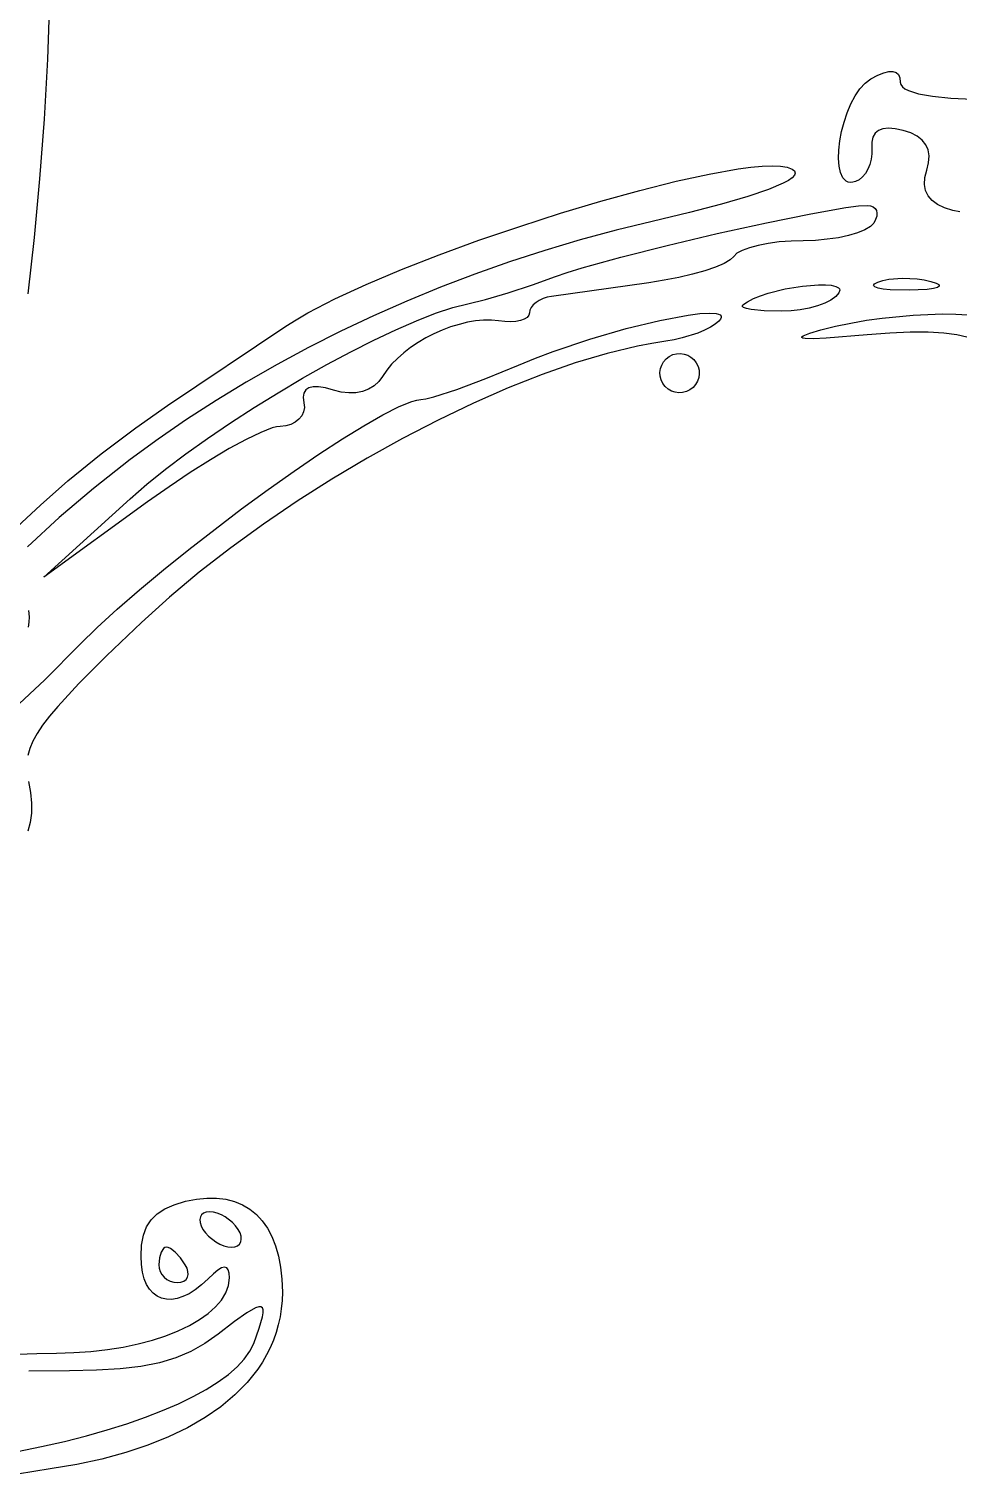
# Model space of a CAD drawing. Header units: millimetres. Extents: x 0.03 to 7.19, y 1.13 to 4.15.
# Drawn here: x 5.141 to 5.726, y 2.384 to 3.293 of the extents above; entities that cross this region are included whole.
import ezdxf

# ---------------------------------------------------------------- set-up
doc = ezdxf.new("R2010")
doc.units = ezdxf.units.MM

msp = doc.modelspace()

# ---------------------------------------------------------------- linework, layer by layer
at = {"flags": 128}
for points in [[(5.154382, 3.311656), (5.153003, 3.274336), (5.150905, 3.236592), (5.148129, 3.199014), (5.144711, 3.162194), (5.140691, 3.126724)], [(5.727199, 3.17828), (5.722796, 3.17926), (5.717497, 3.180961), (5.713148, 3.183051), (5.709737, 3.185547), (5.707256, 3.188462), (5.705695, 3.191812), (5.705044, 3.195612), (5.705294, 3.199877), (5.706435, 3.204622), (5.707557, 3.20928), (5.707829, 3.213496), (5.70725, 3.217271), (5.705818, 3.220608), (5.703533, 3.223506), (5.700394, 3.225969), (5.696398, 3.227998), (5.691546, 3.229594), (5.68661, 3.230631), (5.682384, 3.23097), (5.678865, 3.230609), (5.676051, 3.229549), (5.67394, 3.227786), (5.672528, 3.22532), (5.671814, 3.22215), (5.671796, 3.218274), (5.671821, 3.214812), (5.671393, 3.21142), (5.670552, 3.208184), (5.669341, 3.205191), (5.6678, 3.202526), (5.665972, 3.200274), (5.663896, 3.198523), (5.661615, 3.197358), (5.659894, 3.196908), (5.658335, 3.196831), (5.656935, 3.197105), (5.655691, 3.19771), (5.654599, 3.198623), (5.653657, 3.199824), (5.652209, 3.203003), (5.65132, 3.207075), (5.650966, 3.211869), (5.651121, 3.217216), (5.651759, 3.222944), (5.652856, 3.228883), (5.654385, 3.234862), (5.656322, 3.24071), (5.658641, 3.246256), (5.661316, 3.25133), (5.664322, 3.255761), (5.667634, 3.259378), (5.671226, 3.26201), (5.675596, 3.264266), (5.679373, 3.265804), (5.682562, 3.266624), (5.685164, 3.266726), (5.687183, 3.266108), (5.688621, 3.264772), (5.689482, 3.262716), (5.689768, 3.259941), (5.690089, 3.258456), (5.691049, 3.257078), (5.692647, 3.255809), (5.69488, 3.254648), (5.701241, 3.252652), (5.710113, 3.251094), (5.721477, 3.249976), (5.735313, 3.2493)], [(5.133985, 2.980087), (5.148699, 2.993677), (5.165993, 3.008997), (5.186834, 3.025955), (5.208597, 3.042486), (5.228657, 3.056524), (5.303171, 3.10633), (5.309559, 3.110432), (5.316849, 3.114678), (5.333868, 3.123515), (5.353691, 3.132676), (5.375778, 3.141994), (5.399593, 3.1513), (5.424598, 3.160429), (5.450253, 3.169212), (5.476021, 3.177484), (5.501365, 3.185077), (5.525746, 3.191825), (5.548626, 3.197559), (5.569468, 3.202113), (5.587732, 3.20532), (5.59573, 3.206367), (5.602882, 3.207014), (5.60912, 3.207241), (5.614379, 3.207026), (5.618589, 3.20635), (5.621685, 3.205191), (5.623137, 3.20404), (5.623628, 3.202757), (5.623166, 3.201344), (5.621757, 3.199803), (5.619409, 3.198137), (5.616128, 3.196349), (5.606798, 3.192417), (5.593822, 3.188028), (5.577257, 3.183203), (5.55716, 3.177963), (5.533587, 3.17233), (5.510878, 3.166797), (5.488344, 3.1607), (5.466011, 3.154052), (5.443903, 3.146862), (5.422045, 3.139142), (5.400462, 3.130904), (5.379178, 3.122159), (5.358218, 3.112918), (5.337606, 3.103193), (5.317369, 3.092994), (5.297529, 3.082334), (5.278113, 3.071222), (5.259144, 3.059672), (5.240648, 3.047693), (5.222648, 3.035298), (5.205171, 3.022497), (5.182035, 3.004313), (5.16048, 2.985964), (5.140582, 2.967581)], [(5.205032, 2.99783), (5.21552, 3.006944), (5.227273, 3.016381), (5.2401, 3.026028), (5.253809, 3.035777), (5.26821, 3.045517), (5.283111, 3.055137), (5.298321, 3.064527), (5.313648, 3.073576), (5.328902, 3.082175), (5.34389, 3.090212), (5.358423, 3.097578), (5.372307, 3.104162), (5.385353, 3.109853), (5.397369, 3.114542), (5.408164, 3.118117), (5.417546, 3.120469), (5.428783, 3.123184), (5.442952, 3.12733), (5.458241, 3.13234), (5.472837, 3.137649), (5.480087, 3.140196), (5.48957, 3.143133), (5.513893, 3.149874), (5.543124, 3.157259), (5.574577, 3.164675), (5.605568, 3.17151), (5.633412, 3.177151), (5.655424, 3.180985), (5.663405, 3.182033), (5.668921, 3.182399), (5.670998, 3.182173), (5.672666, 3.181523), (5.673907, 3.180495), (5.674704, 3.179135), (5.675039, 3.177489), (5.674895, 3.175602), (5.674255, 3.17352), (5.673101, 3.171288), (5.670955, 3.169056), (5.667469, 3.166974), (5.662828, 3.165087), (5.657212, 3.163441), (5.650805, 3.162081), (5.643789, 3.161054), (5.636345, 3.160404), (5.628657, 3.160177), (5.620983, 3.159974), (5.613581, 3.159393), (5.606631, 3.158473), (5.600311, 3.157257), (5.594803, 3.155784), (5.590284, 3.154095), (5.586935, 3.152231), (5.584935, 3.150233), (5.582736, 3.148105), (5.578819, 3.14586), (5.573401, 3.143566), (5.566704, 3.141292), (5.558946, 3.139104), (5.550347, 3.137072), (5.541126, 3.135264), (5.531504, 3.133747), (5.470324, 3.125163), (5.467534, 3.124588), (5.464931, 3.123725), (5.462572, 3.122615), (5.460515, 3.121302), (5.458815, 3.119827), (5.457531, 3.118234), (5.456718, 3.116563), (5.456435, 3.114858), (5.456038, 3.113262), (5.4549, 3.111896), (5.453102, 3.110782), (5.450723, 3.109939), (5.447842, 3.10939), (5.44454, 3.109156), (5.440896, 3.109259), (5.43699, 3.109719), (5.432404, 3.110185), (5.427563, 3.110174), (5.422521, 3.109712), (5.417335, 3.108826), (5.412059, 3.107543), (5.40675, 3.105888), (5.401461, 3.103888), (5.396249, 3.101569), (5.391168, 3.098959), (5.386275, 3.096083), (5.381623, 3.092968), (5.37727, 3.089641), (5.373268, 3.086127), (5.369675, 3.082453), (5.366546, 3.078646), (5.363935, 3.074733), (5.361566, 3.071507), (5.358631, 3.068855), (5.355201, 3.066796), (5.351346, 3.065349), (5.347138, 3.064534), (5.342648, 3.064371), (5.337945, 3.06488), (5.333101, 3.06608), (5.32801, 3.067487), (5.32372, 3.068217), (5.320227, 3.068267), (5.317523, 3.067635), (5.315603, 3.066319), (5.314459, 3.064314), (5.314085, 3.06162), (5.314476, 3.058233), (5.314726, 3.055272), (5.314243, 3.052504), (5.313092, 3.049989), (5.311332, 3.047788), (5.309026, 3.045962), (5.306236, 3.044572), (5.303023, 3.043679), (5.299449, 3.043344), (5.297268, 3.043083), (5.294485, 3.042347), (5.287279, 3.039549), (5.278174, 3.035144), (5.267511, 3.029328), (5.255632, 3.022295), (5.242878, 3.01424), (5.229592, 3.005358), (5.216115, 2.995844), (5.150879, 2.94851), (5.205032, 2.99783)], [(5.590685, 3.119719), (5.593593, 3.121779), (5.597308, 3.123715), (5.601682, 3.125507), (5.606567, 3.127136), (5.617276, 3.129834), (5.628252, 3.13166), (5.638311, 3.132466), (5.642627, 3.132441), (5.646269, 3.132105), (5.649089, 3.131441), (5.650941, 3.130429), (5.651456, 3.129787), (5.651675, 3.129051), (5.651143, 3.127288), (5.64912, 3.124965), (5.646089, 3.122799), (5.642196, 3.120837), (5.637593, 3.119125), (5.632426, 3.117712), (5.626844, 3.116644), (5.620997, 3.115968), (5.615032, 3.115733), (5.60415, 3.116047), (5.595931, 3.116903), (5.593071, 3.117493), (5.591176, 3.11817), (5.590348, 3.118917), (5.590685, 3.119719)], [(5.675657, 3.134135), (5.678807, 3.135142), (5.682521, 3.135878), (5.691094, 3.136535), (5.700282, 3.136092), (5.704764, 3.135455), (5.70899, 3.134538), (5.712261, 3.1335), (5.713997, 3.132516), (5.714307, 3.132052), (5.714255, 3.131609), (5.713089, 3.1308), (5.710557, 3.130114), (5.706715, 3.129571), (5.695324, 3.12901), (5.68346, 3.129282), (5.679063, 3.129723), (5.675798, 3.130339), (5.673744, 3.131109), (5.672982, 3.132012), (5.673593, 3.133028), (5.675657, 3.134135)], [(5.132171, 2.865785), (5.15146, 2.883882), (5.173518, 2.905983), (5.184378, 2.9167), (5.196955, 2.928264), (5.210952, 2.940461), (5.226076, 2.953079), (5.242031, 2.965908), (5.258523, 2.978733), (5.275255, 2.991344), (5.291933, 3.003528), (5.308262, 3.015073), (5.323947, 3.025766), (5.338692, 3.035397), (5.352204, 3.043752), (5.364185, 3.05062), (5.374343, 3.055788), (5.382381, 3.059044), (5.385513, 3.05989), (5.388004, 3.060177), (5.391251, 3.060619), (5.39627, 3.061884), (5.410619, 3.066531), (5.429035, 3.073408), (5.449504, 3.081802), (5.460194, 3.086185), (5.471379, 3.090406), (5.494488, 3.098196), (5.517341, 3.104845), (5.538447, 3.110026), (5.556315, 3.113411), (5.563569, 3.114327), (5.569455, 3.114671), (5.573786, 3.114403), (5.575311, 3.114026), (5.576376, 3.11348), (5.57696, 3.112761), (5.577039, 3.111863), (5.576589, 3.110781), (5.575587, 3.10951), (5.573353, 3.1076), (5.570293, 3.105683), (5.566544, 3.103813), (5.562244, 3.10204), (5.552533, 3.098993), (5.547396, 3.097822), (5.542254, 3.096955), (5.533429, 3.095573), (5.524304, 3.093814), (5.505239, 3.089211), (5.485222, 3.083232), (5.464415, 3.075964), (5.44298, 3.067495), (5.421079, 3.05791), (5.398875, 3.047299), (5.37653, 3.035747), (5.354207, 3.023341), (5.332067, 3.010169), (5.310272, 2.996317), (5.288987, 2.981873), (5.268371, 2.966923), (5.248589, 2.951556), (5.229801, 2.935857), (5.212171, 2.919913), (5.190149, 2.89886), (5.172744, 2.881464), (5.159524, 2.867117), (5.154349, 2.860898), (5.150058, 2.855214), (5.146598, 2.849988), (5.143914, 2.845147), (5.141953, 2.840612), (5.140661, 2.83631)], [(5.731676, 3.099404), (5.725244, 3.101011), (5.717098, 3.102087), (5.707318, 3.102623), (5.695984, 3.102614), (5.683176, 3.102051), (5.668976, 3.100927), (5.643172, 3.098835), (5.634939, 3.098504), (5.629794, 3.098651), (5.628375, 3.098904), (5.627722, 3.099278), (5.627833, 3.099772), (5.628705, 3.100386), (5.632726, 3.101977), (5.639768, 3.104052), (5.649057, 3.106365), (5.658682, 3.108378), (5.668514, 3.110089), (5.678423, 3.111498), (5.697959, 3.113408), (5.716258, 3.114102), (5.72462, 3.113992), (5.732287, 3.113576)], [(5.540351, 3.070344), (5.539257, 3.072587), (5.538652, 3.074938), (5.53852, 3.077326), (5.538843, 3.079681), (5.539605, 3.081933), (5.540791, 3.084012), (5.542383, 3.085848), (5.544365, 3.087372), (5.546613, 3.088461), (5.548967, 3.089063), (5.551357, 3.089193), (5.553712, 3.088868), (5.555964, 3.088105), (5.558041, 3.086918), (5.559874, 3.085326), (5.561393, 3.083344), (5.562487, 3.081096), (5.563092, 3.078744), (5.563225, 3.076356), (5.562902, 3.074002), (5.562139, 3.071751), (5.560954, 3.069674), (5.559361, 3.067839), (5.557379, 3.066316), (5.555131, 3.065223), (5.552777, 3.064619), (5.550387, 3.064489), (5.548032, 3.064814), (5.545781, 3.065579), (5.543703, 3.066767), (5.54187, 3.068361), (5.540351, 3.070344)], [(5.141233, 2.927457), (5.141615, 2.923552), (5.141448, 2.920049), (5.14097, 2.916979)], [(5.141101, 2.819899), (5.142503, 2.812907), (5.143136, 2.806252), (5.143031, 2.799962), (5.142214, 2.794066), (5.140714, 2.788594)], [(5.134253, 2.459424), (5.146474, 2.459982), (5.158782, 2.460177), (5.169763, 2.460425), (5.180459, 2.461153), (5.190811, 2.462335), (5.200761, 2.463945), (5.21025, 2.465959), (5.219221, 2.468351), (5.227614, 2.471095), (5.235372, 2.474167), (5.242436, 2.47754), (5.248747, 2.481189), (5.254248, 2.48509), (5.25888, 2.489216), (5.262583, 2.493542), (5.265301, 2.498044), (5.266975, 2.502694), (5.267546, 2.507469), (5.267368, 2.510473), (5.266816, 2.5126), (5.265865, 2.513847), (5.264488, 2.514214), (5.262661, 2.513698), (5.260356, 2.512299), (5.257549, 2.510015), (5.254212, 2.506844), (5.250115, 2.503058), (5.246086, 2.499938), (5.242152, 2.497475), (5.23834, 2.49566), (5.234677, 2.494484), (5.231191, 2.493937), (5.227909, 2.494011), (5.224857, 2.494696), (5.222062, 2.495983), (5.219552, 2.497863), (5.217355, 2.500327), (5.215496, 2.503365), (5.214003, 2.506969), (5.212903, 2.511129), (5.212223, 2.515835), (5.21199, 2.52108), (5.212352, 2.528145), (5.213479, 2.534268), (5.215436, 2.539529), (5.218287, 2.544005), (5.222096, 2.547777), (5.226926, 2.550922), (5.232842, 2.55352), (5.239907, 2.555649), (5.246804, 2.557058), (5.253349, 2.557746), (5.259531, 2.557726), (5.265336, 2.557008), (5.270751, 2.555607), (5.275764, 2.553533), (5.280361, 2.550799), (5.284528, 2.547417), (5.288255, 2.543399), (5.291526, 2.538758), (5.29433, 2.533505), (5.296653, 2.527653), (5.298482, 2.521214), (5.299805, 2.5142), (5.300609, 2.506624), (5.300879, 2.498497), (5.30072, 2.493214), (5.300245, 2.488024), (5.299456, 2.482928), (5.298358, 2.47793), (5.296953, 2.473032), (5.295245, 2.468236), (5.293236, 2.463544), (5.290931, 2.458959), (5.288332, 2.454484), (5.285442, 2.450121), (5.278803, 2.44174), (5.271041, 2.433836), (5.262179, 2.426429), (5.252246, 2.419537), (5.241265, 2.41318), (5.229262, 2.407379), (5.216264, 2.402151), (5.202295, 2.397517), (5.187382, 2.393496), (5.171549, 2.390108), (5.154824, 2.387372), (5.134272, 2.383999)], [(5.273101, 2.537955), (5.271495, 2.540187), (5.269557, 2.542269), (5.264983, 2.545802), (5.262496, 2.547162), (5.259972, 2.548189), (5.257488, 2.548839), (5.255115, 2.549066), (5.253024, 2.548839), (5.251344, 2.548189), (5.250093, 2.547162), (5.249289, 2.545802), (5.248948, 2.544156), (5.249088, 2.542269), (5.249726, 2.540187), (5.250879, 2.537955), (5.252485, 2.535723), (5.254422, 2.533641), (5.25899, 2.530108), (5.261475, 2.528748), (5.263996, 2.52772), (5.266479, 2.527071), (5.268851, 2.526844), (5.270943, 2.527071), (5.272625, 2.52772), (5.273878, 2.528748), (5.274685, 2.530108), (5.275028, 2.531754), (5.27489, 2.533641), (5.274254, 2.535723), (5.273101, 2.537955)], [(5.239768, 2.515733), (5.236713, 2.520047), (5.233473, 2.52358), (5.230436, 2.525967), (5.229115, 2.526617), (5.22799, 2.526844), (5.227007, 2.526617), (5.22609, 2.525967), (5.224535, 2.52358), (5.223486, 2.520047), (5.223101, 2.515733), (5.223341, 2.513501), (5.224029, 2.511418), (5.225117, 2.509531), (5.226556, 2.507885), (5.228299, 2.506526), (5.230297, 2.505498), (5.232502, 2.504848), (5.234865, 2.504622), (5.237089, 2.504848), (5.238893, 2.505498), (5.240257, 2.506526), (5.24116, 2.507885), (5.241583, 2.509531), (5.241506, 2.511418), (5.240907, 2.513501), (5.239768, 2.515733)], [(5.134212, 2.398205), (5.149307, 2.401298), (5.163769, 2.40461), (5.177567, 2.408128), (5.190672, 2.411836), (5.203053, 2.415722), (5.214681, 2.419772), (5.225525, 2.423972), (5.235554, 2.428307), (5.24474, 2.432765), (5.253051, 2.437332), (5.260458, 2.441992), (5.266929, 2.446734), (5.272436, 2.451543), (5.276948, 2.456405), (5.280434, 2.461306), (5.282865, 2.466233), (5.286391, 2.475891), (5.288434, 2.482914), (5.288848, 2.485451), (5.288831, 2.487345), (5.288363, 2.488601), (5.287423, 2.489226), (5.28599, 2.489223), (5.284046, 2.488599), (5.278539, 2.485506), (5.270741, 2.47999), (5.26049, 2.472094), (5.252143, 2.466148), (5.243386, 2.461212), (5.233947, 2.457221), (5.223553, 2.454106), (5.211929, 2.4518), (5.198803, 2.450236), (5.1839, 2.449347), (5.166949, 2.449066), (5.141328, 2.44871)]]:
    msp.add_lwpolyline(points, dxfattribs=at)

doc.saveas('drawing.dxf')
